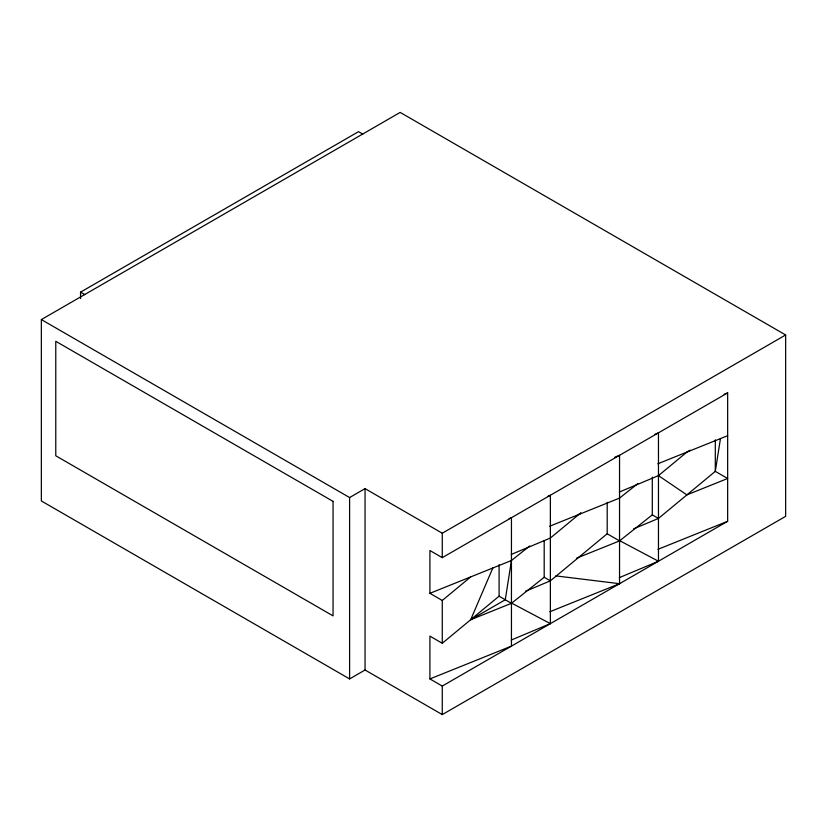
<?xml version="1.0" encoding="UTF-8"?>
<svg xmlns="http://www.w3.org/2000/svg" width="827" height="827" viewBox="0 0 827 827"><rect width="100%" height="100%" fill="white"/><g stroke="black" fill="none" stroke-linecap="round" stroke-linejoin="round"><path stroke-width="1.24" d="M529.745 545.965L511.448 560.51L505.276 599.751L470.677 619.723L493.006 567.601M720.482 438.455L715.303 471.359L658.468 518.436L633.544 528.877M724.111 394.314L727.657 392.887L727.657 521.289L442.269 686.059L429.916 678.926L429.916 636.128L442.269 643.261L442.269 600.454L470.677 576.915M580.74 512.885L550.368 538.046L511.21 554.462M442.269 643.261L499.094 596.184L499.094 564.707M619.309 492.044L658.468 475.628L686.886 452.1L690.235 450.167M525.445 591.295L550.368 580.843L607.194 533.766L607.194 502.299M637.844 483.557L619.547 498.102L549.666 526.23M470.677 619.723L511.448 603.317L544.187 577.277L544.187 540.775M576.45 558.246L619.547 540.899L652.296 514.87L652.296 477.107M80.55 298.557L80.55 292.148L358.536 131.658L362.815 134.129M41.35 319.584L400.175 112.41L785.65 334.966L785.65 516.337L442.269 714.59L365.048 670.004L349.604 678.926L41.35 500.955L41.35 319.584L349.604 497.544L365.048 488.633L442.269 533.219L785.65 334.966M442.269 600.454L429.916 593.321L429.916 550.524L442.269 557.656L727.657 392.887M578.786 514.508L581.019 513.216M654.912 434.33L658.468 432.831L658.468 561.233L619.309 577.649M547.991 496.241L550.368 495.249L550.368 623.641L511.21 640.057M614.823 457.207L619.547 455.305L619.547 583.697L549.831 611.753M509.091 518.663L511.448 517.712L511.448 646.114L429.916 678.926M657.765 463.813L727.657 435.695M429.916 593.321L511.448 560.51M657.93 549.345L727.657 521.289M555.847 575.892L619.547 583.697M619.009 540.32L658.468 561.233M510.91 602.738L550.368 623.641M652.296 514.87L658.468 518.436M607.194 533.766L619.547 540.899M80.55 292.148L84.83 294.619M544.187 577.277L550.368 580.843M499.094 596.184L511.448 603.317M658.468 475.628L686.886 494.897L727.657 478.492L715.303 471.359L715.303 439.892M442.269 533.219L442.269 557.656M442.269 686.059L442.269 714.59M365.048 488.633L365.048 670.004M349.604 497.544L349.604 678.926M333.054 501.379L55.771 341.293L55.771 455.78L333.054 615.867L333.054 501.379"/></g></svg>
